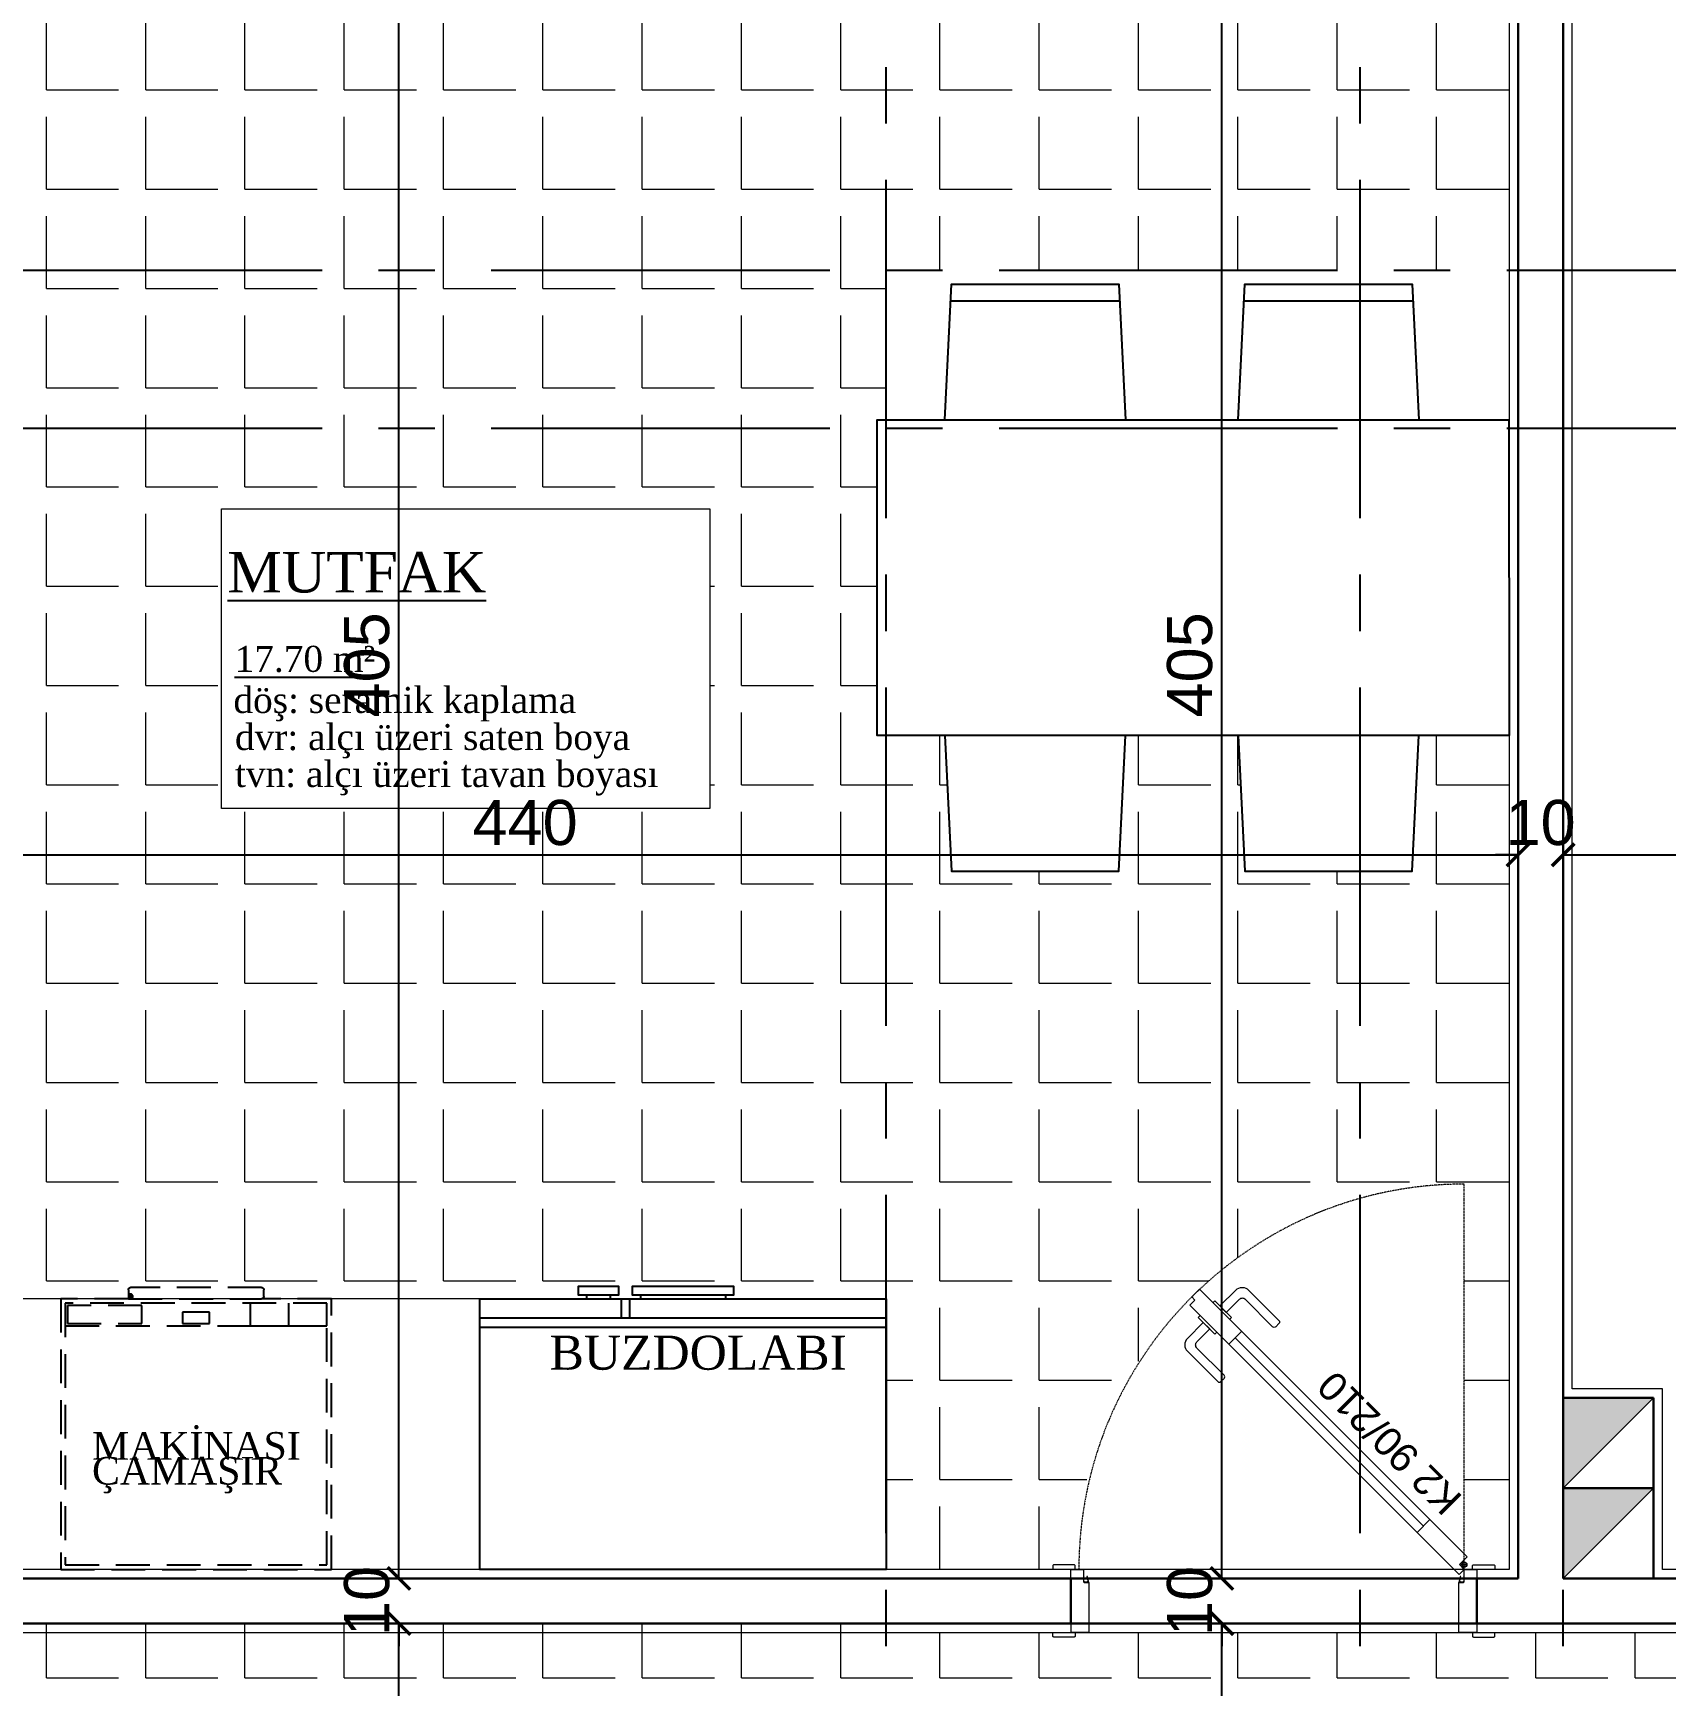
# Model space of a CAD drawing. Header units: millimetres. Extents: x 2778 to 13672, y 1832 to 5175.
# Drawn here: x 3812.6 to 4174.3, y 4131.4 to 4497.8 of the extents above; entities that cross this region are included whole.
import ezdxf

# ---------------------------------------------------------------- set-up
doc = ezdxf.new("R2010")
doc.units = ezdxf.units.MM
for name, pattern in [('CENTER2', [112.5, 75, -12.5, 12.5, -12.5]), ('DASHDOT2', [12.7, 6.35, -3.175, 0, -3.175]), ('DOTX2', [0.5, 0, -0.5]), ('HIDDENX2', [0.75, 0.5, -0.25])]:
    doc.linetypes.add(name, pattern=pattern)
for name, color, linetype in [('697D_L00F00_21.65 KOTU_1+1 B$0$4+1$0$7-DCR-FRN', 8, 'Continuous'), ('7-DCR-FRN', 8, 'Continuous'), ('@A_HH', 1, 'Continuous'), ('Yazi', 7, 'Continuous')]:
    doc.layers.add(name, color=color, linetype=linetype)
for name, color, linetype, lineweight in [('aks', 251, 'DASHDOT2', 35), ('duvar', 232, 'Continuous', 30), ('ince', 37, 'Continuous', 0), ('iz', 1, 'DOTX2', 20), ('kapı', 3, 'Continuous', 18), ('sıva iç', 21, 'Continuous', 0), ('tarama', 251, 'Continuous', 0), ('TEFRİŞ', 251, 'Continuous', 25), ('yazı', 11, 'Continuous', 20), ('z - tarama', 251, 'Continuous', 18), ('ölçü dış', 192, 'Continuous', 20), ('ÖLÇÜ İÇ', 7, 'Continuous', 9)]:
    doc.layers.add(name, color=color, linetype=linetype, lineweight=lineweight)
doc.styles.get("Standard").update_dxf_attribs({"font": 'arial.ttf'})
doc.styles.add('STYLE3', font='times.ttf', dxfattribs={"height": 12})
doc.styles.add('Times roman', font='times.ttf')
doc.dimstyles.new('zulay iç ölçü', dxfattribs={"dimtxt": 10, "dimasz": 5, "dimexe": 0.18, "dimexo": 0, "dimgap": 2, "dimtad": 3, "dimdec": 0, "dimzin": 0, "dimdsep": 46, "dimtxsty": 'Standard', "dimblk": 'ARCHTICK', "dimcen": 0.09, "dimse1": 1, "dimse2": 1, "dimadec": 0, "dimazin": 0, "dimtfac": 1, "dimtdec": 0, "dimtix": 1, "dimtofl": 0, "dimtmove": 0, "dimatfit": 3, "dimldrblk": 'ARCHTICK', "dimfxl": 1, "dimtolj": 1, "dimtzin": 0, "dimarcsym": 0})
pattern_1 = [(0, (-1057024.51, 409725.164), (0, 22), [16, -6]), (90, (-1057024.51, 409725.164), (-22, 1e-15), [16, -6])]

# ---------------------------------------------------------------- blocks, each defined once
blk = doc.blocks.new('sadsfsfsf')
at = {"layer": 'ince'}
for p, q in [((0.7, 0), (-0.7, 0)), ((0, 0.7), (0, -0.7))]:
    blk.add_line(p, q, dxfattribs=at)
for radius in [0.6, 0.45]:
    blk.add_circle((0, 0), radius, dxfattribs=at)
blk = doc.blocks.new('eddeded')
at = {"layer": 'duvar'}
for p, q in [((-48.21, 54.38), (-38.21, 54.38)), ((-48.21, -35.62), (-38.21, -35.62))]:
    blk.add_line(p, q, dxfattribs=at)
at = {"layer": 'ince'}
blk.add_line((-26.6, -23.78), (15.13, 17.96), dxfattribs=at)
for points in [[(-50.21, 53.38), (-50.96, 53.38, -0.414214), (-51.21, 53.63), (-51.21, 58.13, -0.414214), (-50.96, 58.38), (-50.21, 58.38)], [(-36.21, 53.38), (-35.46, 53.38, 0.414214), (-35.21, 53.63), (-35.21, 58.13, 0.414214), (-35.46, 58.38), (-36.21, 58.38)], [(-50.21, -34.62), (-50.96, -34.62, 0.414214), (-51.21, -34.87), (-51.21, -39.37, 0.414214), (-50.96, -39.62), (-50.21, -39.62)], [(-36.21, -34.62), (-35.46, -34.62, -0.414214), (-35.21, -34.87), (-35.21, -39.37, -0.414214), (-35.46, -39.62), (-36.21, -39.62)]]:
    blk.add_lwpolyline(points, format="xyb", dxfattribs=at)
for points in [[(-39.11, 51.33), (-39.11, 50.38), (-37.81, 50.68), (-37.81, 50.81, -0.112206), (-37.91, 50.76), (-38.72, 50.57, -0.482314), (-39.02, 50.82), (-39.02, 51.24, -0.414214), (-38.77, 51.49), (-37.97, 51.49, -0.170049), (-37.81, 51.43), (-37.81, 51.58), (-38.86, 51.58, 0.414214)], [(17.08, 23.59), (18.49, 25), (14.96, 28.54, 0.414214), (12.13, 28.54), (5.41, 21.82, 0.414214), (5.41, 21.11), (6.12, 20.4, 0.414214), (6.83, 20.4), (12.84, 26.41, -0.414214), (14.25, 26.41)], [(20.76, 19.91), (22.17, 21.32), (25.71, 17.79, -0.414214), (25.71, 14.96), (18.99, 8.24, -0.414214), (18.28, 8.24), (17.58, 8.95, -0.414214), (17.58, 9.66), (23.59, 15.67, 0.414214), (23.59, 17.08)], [(-39.11, -31.62), (-39.11, -32.57, 0.414214), (-38.86, -32.82), (-37.81, -32.82), (-37.81, -32.67, -0.170049), (-37.97, -32.73), (-38.77, -32.73, -0.414214), (-39.02, -32.48), (-39.02, -32.06, -0.482314), (-38.72, -31.81), (-37.91, -32, -0.112206), (-37.81, -32.05), (-37.81, -31.92)]]:
    blk.add_lwpolyline(points, format="xyb", close=True, dxfattribs=at)
for points in [[(20.04, 25.7), (19.62, 26.12), (15.96, 22.47), (16.38, 22.04)], [(22.87, 22.87), (23.29, 22.44), (19.64, 18.79), (19.21, 19.21)]]:
    blk.add_lwpolyline(points, dxfattribs=at)
at = {"layer": 'iz', "ltscale": 0.1}
for p, q in [((-48.21, -35.62), (-48.21, 54.38)), ((-38.21, -35.62), (-38.21, 54.38)), ((-36.21, -32.82), (49.19, -32.82))]:
    blk.add_line(p, q, dxfattribs=at)
blk.add_arc((-36.22, -32.83), 85.41, 0.0042, 89.9958, dxfattribs=at)
at = {"layer": 'kapı'}
for p, q in [((13.72, 19.37), (16.54, 16.54)), ((-28.02, -22.36), (-25.19, -25.19))]:
    blk.add_line(p, q, dxfattribs=at)
for points in [[(-36.21, 54.38), (-36.21, 51.58), (-38.86, 51.58, 0.414214), (-39.11, 51.33), (-39.11, 50.38), (-50.21, 50.38), (-50.21, 54.38)], [(-50.21, -35.62), (-50.21, -31.62), (-39.11, -31.62), (-39.11, -32.57, 0.414214), (-38.86, -32.82), (-36.21, -32.82), (-36.21, -35.62), (-36.21, -35.62)]]:
    blk.add_lwpolyline(points, format="xyb", dxfattribs=at)
blk.add_lwpolyline([(-36.21, -32.82), (-35.15, -31.76), (-33.46, -33.46), (25.87, 25.87), (24.17, 27.57), (23.47, 26.86), (22.33, 27.99), (-37.35, -31.69), (-36.21, -32.82)], dxfattribs=at)
at = {"layer": 'sıva iç'}
for p, q in [((-48.21, 54.38), (-50.21, 54.38)), ((-38.21, 54.38), (-36.21, 54.38)), ((-48.21, -35.62), (-50.21, -35.62)), ((-36.21, -35.62), (-38.21, -35.62))]:
    blk.add_line(p, q, dxfattribs=at)
at = {"layer": 'ölçü dış'}
blk.add_line((-38.21, -35.62), (-48.21, -35.62), dxfattribs=at)
at = {"layer": 'ince', "rotation": 90}
blk.add_blockref('sadsfsfsf', (-35.15, -32.82), dxfattribs=at)
at = {"layer": 'yazı'}
blk.add_text('K2 90/210', height=6.328, rotation=45, dxfattribs=at).set_placement((-20.24, -32.71))
blk = doc.blocks.new('DGFDGFDG')
at = {"layer": 'tarama'}
h = blk.add_hatch(color=256, dxfattribs=at)
h.dxf.hatch_style = 1
h.paths.add_polyline_path([(650023.04, -115859.89), (650043.04, -115879.89), (650043.04, -115859.89)])
h = blk.add_hatch(color=256, dxfattribs=at)
h.dxf.hatch_style = 1
h.paths.add_polyline_path([(650043.04, -115859.89), (650063.04, -115879.89), (650063.04, -115859.89)])
at = {"layer": '@A_HH', "linetype": 'Continuous', "lineweight": 0}
for p, q in [((650043.04, -115879.89), (650043.04, -115859.89)), ((650043.04, -115879.89), (650043.04, -115859.89)), ((650063.04, -115879.89), (650063.04, -115859.89)), ((650063.04, -115879.89), (650063.04, -115859.89))]:
    blk.add_line(p, q, dxfattribs=at)
at = {"layer": 'duvar'}
for p, q in [((650043.04, -115859.89), (650023.04, -115859.89)), ((650043.04, -115859.89), (650023.04, -115859.89)), ((650043.04, -115859.89), (650023.04, -115859.89)), ((650023.04, -115859.89), (650043.04, -115859.89)), ((650043.04, -115859.89), (650023.04, -115859.89)), ((650043.04, -115859.89), (650023.04, -115859.89)), ((650023.04, -115859.89), (650043.04, -115859.89)), ((650063.04, -115859.89), (650043.04, -115859.89)), ((650063.04, -115859.89), (650043.04, -115859.89)), ((650063.04, -115859.89), (650043.04, -115859.89)), ((650043.04, -115859.89), (650063.04, -115859.89)), ((650063.04, -115859.89), (650043.04, -115859.89)), ((650063.04, -115859.89), (650043.04, -115859.89)), ((650043.04, -115859.89), (650063.04, -115859.89)), ((650043.04, -115859.89), (650043.04, -115879.89)), ((650043.04, -115859.89), (650043.04, -115879.89)), ((650043.04, -115859.89), (650043.04, -115879.89)), ((650043.04, -115879.89), (650043.04, -115859.89)), ((650043.04, -115859.89), (650043.04, -115879.89)), ((650043.04, -115879.89), (650043.04, -115859.89)), ((650043.04, -115879.89), (650043.04, -115859.89)), ((650063.04, -115859.89), (650063.04, -115879.89)), ((650063.04, -115859.89), (650063.04, -115879.89)), ((650063.04, -115859.89), (650063.04, -115879.89)), ((650063.04, -115879.89), (650063.04, -115859.89)), ((650063.04, -115859.89), (650063.04, -115879.89)), ((650063.04, -115879.89), (650063.04, -115859.89)), ((650063.04, -115879.89), (650063.04, -115859.89)), ((650043.04, -115864.89), (650043.04, -115869.89)), ((650063.04, -115864.89), (650063.04, -115869.89)), ((650023.04, -115879.89), (650043.04, -115879.89)), ((650043.04, -115879.89), (650023.04, -115879.89)), ((650023.04, -115879.89), (650043.04, -115879.89)), ((650023.04, -115879.89), (650043.04, -115879.89)), ((650023.04, -115879.89), (650043.04, -115879.89)), ((650023.04, -115879.89), (650043.04, -115879.89)), ((650023.04, -115879.89), (650043.04, -115879.89)), ((650043.04, -115879.89), (650023.04, -115879.89)), ((650043.04, -115879.89), (650023.04, -115879.89)), ((650043.04, -115879.89), (650023.04, -115879.89)), ((650023.04, -115879.89), (650043.04, -115879.89)), ((650043.04, -115879.89), (650023.04, -115879.89)), ((650043.04, -115879.89), (650023.04, -115879.89)), ((650023.04, -115879.89), (650043.04, -115879.89)), ((650043.04, -115879.89), (650063.04, -115879.89)), ((650063.04, -115879.89), (650043.04, -115879.89)), ((650043.04, -115879.89), (650063.04, -115879.89)), ((650043.04, -115879.89), (650063.04, -115879.89)), ((650043.04, -115879.89), (650063.04, -115879.89)), ((650043.04, -115879.89), (650063.04, -115879.89)), ((650043.04, -115879.89), (650063.04, -115879.89)), ((650063.04, -115879.89), (650043.04, -115879.89)), ((650063.04, -115879.89), (650043.04, -115879.89)), ((650063.04, -115879.89), (650043.04, -115879.89)), ((650043.04, -115879.89), (650063.04, -115879.89)), ((650063.04, -115879.89), (650043.04, -115879.89)), ((650063.04, -115879.89), (650043.04, -115879.89)), ((650043.04, -115879.89), (650063.04, -115879.89))]:
    blk.add_line(p, q, dxfattribs=at)
at = {"layer": 'duvar', "color": 7}
for p, q in [((650043.04, -115859.89), (650023.04, -115859.89)), ((650023.04, -115859.89), (650023.04, -115879.89)), ((650063.04, -115859.89), (650043.04, -115859.89)), ((650043.04, -115859.89), (650043.04, -115879.89)), ((650043.04, -115859.89), (650043.04, -115879.89)), ((650063.04, -115859.89), (650063.04, -115879.89)), ((650043.04, -115879.89), (650023.04, -115879.89)), ((650043.04, -115879.89), (650023.04, -115879.89)), ((650041.04, -115879.89), (650043.04, -115879.89)), ((650063.04, -115879.89), (650043.04, -115879.89)), ((650063.04, -115879.89), (650043.04, -115879.89)), ((650061.04, -115879.89), (650063.04, -115879.89))]:
    blk.add_line(p, q, dxfattribs=at)
at = {"layer": 'duvar'}
for points in [[(650023.04, -115859.89), (650043.04, -115859.89)], [(650043.04, -115859.89), (650063.04, -115859.89)], [(650043.04, -115879.89), (650043.04, -115859.89)], [(650063.04, -115879.89), (650063.04, -115859.89)], [(650023.04, -115879.89), (650043.04, -115879.89)], [(650043.04, -115879.89), (650063.04, -115879.89)]]:
    blk.add_lwpolyline(points, dxfattribs=at)
at = {"layer": 'ince'}
for p, q in [((650043.04, -115879.89), (650023.04, -115859.89)), ((650063.04, -115879.89), (650043.04, -115859.89))]:
    blk.add_line(p, q, dxfattribs=at)
at = {"layer": 'sıva iç'}
for p, q in [((650041.04, -115879.85), (650041.04, -115879.89)), ((650061.04, -115879.85), (650061.04, -115879.89))]:
    blk.add_line(p, q, dxfattribs=at)
blk = doc.blocks.new('*U32')
at = {"layer": '7-DCR-FRN'}
for p, q in [((4.21, 0), (4.21, 90)), ((6.33, 0), (6.33, 90)), ((0, 54.44), (-0.9, 54.44)), ((0, 54.44), (-0.9, 54.44)), ((-0.9, 35.54), (0, 35.54)), ((-0.9, 35.54), (0, 35.54)), ((0, 31.25), (4.21, 31.25)), ((0, 28.93), (-0.9, 28.93)), ((0, 28.93), (-0.9, 28.93)), ((-0.9, 23.6), (0, 23.6)), ((-0.9, 23.6), (0, 23.6))]:
    blk.add_line(p, q, dxfattribs=at)
for points in [[(0, 90), (60, 90), (60, 0), (0, 0)], [(-2.7, 56.28), (-2.7, 33.69), (-0.9, 33.69), (-0.9, 56.28)], [(-2.7, 21.76), (-0.9, 21.76), (-0.9, 30.77), (-2.7, 30.77)]]:
    blk.add_lwpolyline(points, close=True, dxfattribs=at)
for points in [[(0, 54.44), (0, 90), (60, 90), (60, 0), (0, 0), (0, 23.6)], [(-0.9, 54.44), (-0.9, 56.28), (-2.7, 56.28), (-2.7, 33.69), (-0.9, 33.69), (-0.9, 35.54)], [(0, 28.93), (0, 35.54)], [(4.21, 33.21), (0, 33.21), (0, 33.69)], [(-0.9, 28.93), (-0.9, 30.77), (-2.7, 30.77), (-2.7, 21.76), (-0.9, 21.76), (-0.9, 23.6)]]:
    blk.add_lwpolyline(points, dxfattribs=at)
blk = doc.blocks.new('*U28')
at = {"layer": '697D_L00F00_21.65 KOTU_1+1 B$0$4+1$0$7-DCR-FRN', "linetype": 'Continuous'}
for p, q in [((-0.8147, 0.614), (-1.1853, 0.614)), ((-0.1647, 0.614), (-0.5353, 0.614)), ((-0.8147, -0.614), (-1.1853, -0.614)), ((-0.1647, -0.614), (-0.5353, -0.614))]:
    blk.add_line(p, q, dxfattribs=at)
for points in [[(-0.8, 0.35), (-0.8147, 0.6507), (-1.1853, 0.6507), (-1.2, 0.35)], [(-0.15, 0.35), (-0.1647, 0.6507), (-0.5353, 0.6507), (-0.55, 0.35)], [(-0.8, -0.35), (-0.8147, -0.6507), (-1.1853, -0.6507), (-1.2, -0.35)], [(-0.15, -0.35), (-0.1647, -0.6507), (-0.5353, -0.6507), (-0.55, -0.35)]]:
    blk.add_lwpolyline(points, dxfattribs=at)
blk.add_lwpolyline([(-1.4, -0.35), (0, -0.35), (0, 0.35), (-1.4, 0.35)], close=True, dxfattribs=at)
blk = doc.blocks.new('*U38')
at = {"layer": '7-DCR-FRN', "linetype": 'HIDDENX2', "ltscale": 15}
for points in [[(15.5, 0, -0.414214), (15, 0.5), (15, 2, -0.414214), (15.5, 2.5), (44.5, 2.5, -0.414214), (45, 2), (45, 0), (60, 0), (60, -60), (0, -60), (0, 0)], [(45, 0), (15.5, 0, -0.414214), (15, 0.5), (15, 2, -0.414214), (15.5, 2.5), (44.5, 2.5, -0.414214), (45, 2)]]:
    blk.add_lwpolyline(points, format="xyb", close=True, dxfattribs=at)
for points in [[(1, -1), (59, -1), (59, -59), (1, -59)], [(1, -1), (59, -1), (59, -6), (1, -6)], [(1, -1), (18, -1), (18, -6), (1, -6)], [(27, -3), (33, -3), (33, -5.5), (27, -5.5)], [(42, -1.5), (58.5, -1.5), (58.5, -5.5), (42, -5.5)]]:
    blk.add_lwpolyline(points, close=True, dxfattribs=at)
blk.add_lwpolyline([(9.5, -1), (9.5, -6)], dxfattribs=at)
for radius in [0.5, 0.25]:
    blk.add_circle((44.5, 0.5), radius, dxfattribs=at)
blk = doc.blocks.new('_ArchTick')
at = {"color": 0, "linetype": 'ByBlock', "const_width": 0.15}
blk.add_lwpolyline([(-0.5, -0.5), (0.5, 0.5)], dxfattribs=at)
blk = doc.blocks.new('*D2013')
at = {"layer": 'Defpoints', "color": 0, "transparency": 16777216}
for p in [(4075.97, 4145.23), (4075.97, 4145.23), (4075.97, 4015.23)]:
    blk.add_point(p, dxfattribs=at)
at = {"layer": 'ÖLÇÜ İÇ', "color": 0, "lineweight": -2, "transparency": 16777216}
blk.add_line((4075.97, 4015.23), (4075.97, 4145.23), dxfattribs=at)
at = {"layer": 'ÖLÇÜ İÇ', "color": 0, "lineweight": -2, "transparency": 16777216, "xscale": 5, "yscale": 5, "zscale": 5}
for p, rotation in [((4075.97, 4145.23), 90), ((4075.97, 4015.23), 270)]:
    blk.add_blockref('_ArchTick', p, dxfattribs=dict(at, rotation=rotation))
at = {"layer": 'ÖLÇÜ İÇ', "color": 0, "transparency": 16777216, "insert": (4068.86, 4080.23), "char_height": 10, "attachment_point": 5, "rotation": 90}
blk.add_mtext('\\A1;130', dxfattribs=at)
blk = doc.blocks.new('*D2014')
at = {"layer": 'Defpoints', "color": 0, "transparency": 16777216}
for p in [(4075.97, 4155.23), (4075.97, 4155.23), (4075.97, 4145.23)]:
    blk.add_point(p, dxfattribs=at)
at = {"layer": 'ÖLÇÜ İÇ', "color": 0, "lineweight": -2, "transparency": 16777216}
for p, q in [((4075.97, 4155.23), (4075.97, 4160.23)), ((4075.97, 4145.23), (4075.97, 4140.23))]:
    blk.add_line(p, q, dxfattribs=at)
at = {"layer": 'ÖLÇÜ İÇ', "color": 0, "lineweight": -2, "transparency": 16777216, "xscale": 5, "yscale": 5, "zscale": 5}
for p, rotation in [((4075.97, 4155.23), 270), ((4075.97, 4145.23), 90)]:
    blk.add_blockref('_ArchTick', p, dxfattribs=dict(at, rotation=rotation))
at = {"layer": 'ÖLÇÜ İÇ', "color": 0, "transparency": 16777216, "insert": (4068.87, 4150.23), "char_height": 10, "attachment_point": 5, "rotation": 90}
blk.add_mtext('\\A1;10', dxfattribs=at)
blk = doc.blocks.new('*D2015')
at = {"layer": 'Defpoints', "color": 0, "transparency": 16777216}
for p in [(4075.97, 4560.23), (4075.97, 4560.23), (4075.97, 4155.23)]:
    blk.add_point(p, dxfattribs=at)
at = {"layer": 'ÖLÇÜ İÇ', "color": 0, "lineweight": -2, "transparency": 16777216}
blk.add_line((4075.97, 4155.23), (4075.97, 4560.23), dxfattribs=at)
at = {"layer": 'ÖLÇÜ İÇ', "color": 0, "lineweight": -2, "transparency": 16777216, "xscale": 5, "yscale": 5, "zscale": 5}
for p, rotation in [((4075.97, 4560.23), 90), ((4075.97, 4155.23), 270)]:
    blk.add_blockref('_ArchTick', p, dxfattribs=dict(at, rotation=rotation))
at = {"layer": 'ÖLÇÜ İÇ', "color": 0, "transparency": 16777216, "insert": (4068.87, 4357.73), "char_height": 10, "attachment_point": 5, "rotation": 90}
blk.add_mtext('\\A1;405', dxfattribs=at)
blk = doc.blocks.new('*D2024')
at = {"layer": 'Defpoints', "color": 0, "transparency": 16777216}
for p in [(3893.63, 4145.23), (3893.63, 4145.23), (3893.63, 4015.23)]:
    blk.add_point(p, dxfattribs=at)
at = {"layer": 'ÖLÇÜ İÇ', "color": 0, "lineweight": -2, "transparency": 16777216}
blk.add_line((3893.63, 4015.23), (3893.63, 4145.23), dxfattribs=at)
at = {"layer": 'ÖLÇÜ İÇ', "color": 0, "lineweight": -2, "transparency": 16777216, "xscale": 5, "yscale": 5, "zscale": 5}
for p, rotation in [((3893.63, 4145.23), 90), ((3893.63, 4015.23), 270)]:
    blk.add_blockref('_ArchTick', p, dxfattribs=dict(at, rotation=rotation))
at = {"layer": 'ÖLÇÜ İÇ', "color": 0, "transparency": 16777216, "insert": (3886.52, 4080.23), "char_height": 10, "attachment_point": 5, "rotation": 90}
blk.add_mtext('\\A1;130', dxfattribs=at)
blk = doc.blocks.new('*D2025')
at = {"layer": 'Defpoints', "color": 0, "transparency": 16777216}
for p in [(3893.63, 4155.23), (3893.63, 4155.23), (3893.63, 4145.23)]:
    blk.add_point(p, dxfattribs=at)
at = {"layer": 'ÖLÇÜ İÇ', "color": 0, "lineweight": -2, "transparency": 16777216}
for p, q in [((3893.63, 4155.23), (3893.63, 4160.23)), ((3893.63, 4145.23), (3893.63, 4140.23))]:
    blk.add_line(p, q, dxfattribs=at)
at = {"layer": 'ÖLÇÜ İÇ', "color": 0, "lineweight": -2, "transparency": 16777216, "xscale": 5, "yscale": 5, "zscale": 5}
for p, rotation in [((3893.63, 4155.23), 270), ((3893.63, 4145.23), 90)]:
    blk.add_blockref('_ArchTick', p, dxfattribs=dict(at, rotation=rotation))
at = {"layer": 'ÖLÇÜ İÇ', "color": 0, "transparency": 16777216, "insert": (3886.53, 4150.23), "char_height": 10, "attachment_point": 5, "rotation": 90}
blk.add_mtext('\\A1;10', dxfattribs=at)
blk = doc.blocks.new('*D2026')
at = {"layer": 'Defpoints', "color": 0, "transparency": 16777216}
for p in [(3893.63, 4560.23), (3893.63, 4560.23), (3893.63, 4155.23)]:
    blk.add_point(p, dxfattribs=at)
at = {"layer": 'ÖLÇÜ İÇ', "color": 0, "lineweight": -2, "transparency": 16777216}
blk.add_line((3893.63, 4155.23), (3893.63, 4560.23), dxfattribs=at)
at = {"layer": 'ÖLÇÜ İÇ', "color": 0, "lineweight": -2, "transparency": 16777216, "xscale": 5, "yscale": 5, "zscale": 5}
for p, rotation in [((3893.63, 4560.23), 90), ((3893.63, 4155.23), 270)]:
    blk.add_blockref('_ArchTick', p, dxfattribs=dict(at, rotation=rotation))
at = {"layer": 'ÖLÇÜ İÇ', "color": 0, "transparency": 16777216, "insert": (3886.53, 4357.73), "char_height": 10, "attachment_point": 5, "rotation": 90}
blk.add_mtext('\\A1;405', dxfattribs=at)
blk = doc.blocks.new('*D2092')
at = {"layer": 'Defpoints', "color": 0, "transparency": 16777216}
for p in [(3701.58, 4315.62), (4141.58, 4315.62), (4141.58, 4315.62)]:
    blk.add_point(p, dxfattribs=at)
at = {"layer": 'ÖLÇÜ İÇ', "color": 0, "lineweight": -2, "transparency": 16777216}
blk.add_line((3701.58, 4315.62), (4141.58, 4315.62), dxfattribs=at)
at = {"layer": 'ÖLÇÜ İÇ', "color": 0, "lineweight": -2, "transparency": 16777216, "xscale": 5, "yscale": 5, "zscale": 5, "rotation": 180}
blk.add_blockref('_ArchTick', (3701.58, 4315.62), dxfattribs=at)
at = {"layer": 'ÖLÇÜ İÇ', "color": 0, "lineweight": -2, "transparency": 16777216, "xscale": 5, "yscale": 5, "zscale": 5}
blk.add_blockref('_ArchTick', (4141.58, 4315.62), dxfattribs=at)
at = {"layer": 'ÖLÇÜ İÇ', "color": 0, "transparency": 16777216, "insert": (3921.58, 4322.73), "char_height": 10, "attachment_point": 5}
blk.add_mtext('\\A1;440', dxfattribs=at)
blk = doc.blocks.new('*D2093')
at = {"layer": 'Defpoints', "color": 0, "transparency": 16777216}
for p in [(4141.58, 4315.62), (4151.58, 4315.62), (4151.58, 4315.62)]:
    blk.add_point(p, dxfattribs=at)
at = {"layer": 'ÖLÇÜ İÇ', "color": 0, "lineweight": -2, "transparency": 16777216}
for p, q in [((4141.58, 4315.62), (4136.58, 4315.62)), ((4151.58, 4315.62), (4156.58, 4315.62))]:
    blk.add_line(p, q, dxfattribs=at)
at = {"layer": 'ÖLÇÜ İÇ', "color": 0, "lineweight": -2, "transparency": 16777216, "xscale": 5, "yscale": 5, "zscale": 5}
blk.add_blockref('_ArchTick', (4141.58, 4315.62), dxfattribs=at)
at = {"layer": 'ÖLÇÜ İÇ', "color": 0, "lineweight": -2, "transparency": 16777216, "xscale": 5, "yscale": 5, "zscale": 5, "rotation": 180}
blk.add_blockref('_ArchTick', (4151.58, 4315.62), dxfattribs=at)
at = {"layer": 'ÖLÇÜ İÇ', "color": 0, "transparency": 16777216, "insert": (4146.58, 4322.73), "char_height": 10, "attachment_point": 5}
blk.add_mtext('\\A1;10', dxfattribs=at)
blk = doc.blocks.new('*D2094')
at = {"layer": 'Defpoints', "color": 0, "transparency": 16777216}
for p in [(4151.58, 4315.62), (4591.58, 4315.62), (4591.58, 4315.62)]:
    blk.add_point(p, dxfattribs=at)
at = {"layer": 'ÖLÇÜ İÇ', "color": 0, "lineweight": -2, "transparency": 16777216}
blk.add_line((4151.58, 4315.62), (4591.58, 4315.62), dxfattribs=at)
at = {"layer": 'ÖLÇÜ İÇ', "color": 0, "lineweight": -2, "transparency": 16777216, "xscale": 5, "yscale": 5, "zscale": 5, "rotation": 180}
blk.add_blockref('_ArchTick', (4151.58, 4315.62), dxfattribs=at)
at = {"layer": 'ÖLÇÜ İÇ', "color": 0, "lineweight": -2, "transparency": 16777216, "xscale": 5, "yscale": 5, "zscale": 5}
blk.add_blockref('_ArchTick', (4591.58, 4315.62), dxfattribs=at)
at = {"layer": 'ÖLÇÜ İÇ', "color": 0, "transparency": 16777216, "insert": (4371.58, 4322.73), "char_height": 10, "attachment_point": 5}
blk.add_mtext('\\A1;440', dxfattribs=at)

msp = doc.modelspace()

# ---------------------------------------------------------------- hatches: boundary and pattern name
at = {"layer": 'z - tarama'}
h = msp.add_hatch(dxfattribs=at)
h.set_pattern_fill('ANGLE', color=252, scale=80, style=0)
h.set_pattern_definition(pattern_1)
h.paths.add_polyline_path([(4001.58, 4540.23), (3763.58, 4540.23), (3763.58, 4558.23), (4001.58, 4558.23)])
h.paths.add_polyline_path([(4001.58, 4445.23), (3763.58, 4445.23), (3763.58, 4451.84), (3765.49, 4451.84, 0.414214), (3765.99, 4452.34), (3765.99, 4481.34, 0.414214), (3765.49, 4481.84), (3763.58, 4481.84), (3763.58, 4528.23), (3763.58, 4528.23), (3763.58, 4540.23), (4001.58, 4540.23)])
h.paths.add_polyline_path([(4106.58, 4445.23), (4001.58, 4445.23), (4001.58, 4540.23), (4106.58, 4540.23)])
h.paths.add_polyline_path([(4139.58, 4445.23), (4106.58, 4445.23), (4106.58, 4540.23), (4124.58, 4540.23), (4124.58, 4538.23), (4139.58, 4538.23)])
h.paths.add_polyline_path([(4106.58, 4540.23), (4001.58, 4540.23), (4001.58, 4558.23), (4106.58, 4558.23)])
h.paths.add_polyline_path([(4001.58, 4412.05), (3999.58, 4412.05), (3999.58, 4410.23), (3763.58, 4410.23), (3763.58, 4445.23), (4001.58, 4445.23)])
h.paths.add_polyline_path([(4106.58, 4239.45, 0.121467), (4071, 4219.29), (4070.98, 4219.32), (4069.28, 4217.62, 0.197654), (4043.47, 4157.98, 0.416778), (4043.22, 4158.23), (4038.47, 4158.23), (4038.47, 4157.23), (4001.58, 4157.23), (4001.58, 4217.23), (4001.58, 4342.05), (4014.58, 4342.05), (4016.05, 4311.99), (4053.11, 4311.99), (4054.58, 4342.06), (4079.58, 4342.06), (4081.05, 4311.99), (4106.58, 4311.99)])
h.paths.add_polyline_path([(4139.58, 4157.23), (4136.47, 4157.23), (4136.47, 4158.23), (4131.47, 4158.23), (4131.47, 4157.23), (4129.67, 4157.23), (4129.67, 4157.7, 1), (4129.67, 4158.9), (4129.67, 4159.36), (4130.3, 4159.99), (4129.67, 4160.63), (4129.67, 4242.63, 0.068537), (4106.58, 4239.45), (4106.58, 4311.99), (4118.11, 4311.99), (4119.58, 4342.06), (4139.58, 4342.06)])
h.paths.add_polyline_path([(3999.58, 4342.05), (4001.58, 4342.05), (4001.58, 4217.23), (3966.02, 4217.23), (3966.02, 4218.13), (3967.86, 4218.13), (3967.86, 4219.93), (3945.27, 4219.93), (3945.27, 4218.13), (3947.12, 4218.13), (3947.12, 4217.23), (3940.51, 4217.23), (3940.51, 4218.13), (3942.35, 4218.13), (3942.35, 4219.93), (3933.34, 4219.93), (3933.34, 4218.13), (3935.18, 4218.13), (3935.18, 4217.23), (3863.18, 4217.23, 0.414214), (3863.68, 4217.73), (3863.68, 4219.23, 0.414214), (3863.18, 4219.73), (3834.18, 4219.73, 0.414214), (3833.68, 4219.23), (3833.68, 4217.23), (3818.68, 4217.23), (3803.58, 4217.23), (3803.58, 4237.23), (3763.58, 4237.23), (3763.58, 4267.86), (3764.96, 4267.86), (3764.96, 4256.43), (3768.58, 4256.43), (3768.58, 4305), (3764.96, 4305), (3764.96, 4293.57), (3763.58, 4293.57), (3763.58, 4410.23), (3999.58, 4410.23)])
h.paths.add_polyline_path([(3962.5, 4392.34), (3854.27, 4392.34), (3854.27, 4325.91), (3962.5, 4325.91)], flags=16)
h.paths.add_polyline_path([(3853.3, 4346.99), (3914.1, 4346.99), (3914.1, 4333.18), (3853.3, 4333.18)], flags=24)
h.paths.add_polyline_path([(3855.76, 4363.66), (3889.15, 4363.66), (3889.15, 4354.85), (3855.76, 4354.85)], flags=8)
h.paths.add_polyline_path([(3855.02, 4374.94), (3933.13, 4374.94), (3933.13, 4363.34), (3855.02, 4363.34)], flags=8)
h.paths.add_polyline_path([(3855.36, 4391.37), (3950.97, 4391.37), (3950.97, 4379.75), (3855.36, 4379.75)], flags=8)
h.paths.add_polyline_path([(3855.36, 4383.17), (3944.81, 4383.17), (3944.81, 4371.55), (3855.36, 4371.55)], flags=8)
h.paths.add_polyline_path([(3925.09, 4210.97), (3993.3, 4210.97), (3993.3, 4199.4), (3925.09, 4199.4)], flags=9)
at = {"layer": 'z - tarama', "true_color": 0xffffff}
h = msp.add_hatch(dxfattribs=at)
h.set_pattern_fill('ANGLE', scale=80, style=0)
h.set_pattern_definition(pattern_1)
h.paths.add_polyline_path([(3676.58, 4105.23), (3568.58, 4105.23), (3568.58, 4113.87), (3569.58, 4113.87), (3569.58, 4118.87), (3568.58, 4118.87), (3568.58, 4233.23), (3590.92, 4233.23), (3590.92, 4232.23), (3595.92, 4232.23), (3595.92, 4233.23), (3598.92, 4233.23), (3676.58, 4233.23)])
h.paths.add_polyline_path([(3676.58, 4060.23), (3568.58, 4060.23), (3568.58, 4105.23), (3676.58, 4105.23)])
h.paths.add_polyline_path([(3676.58, 4017.23), (3673.52, 4017.23), (3673.52, 4018.23), (3668.52, 4018.23), (3668.52, 4017.23), (3665.52, 4017.23), (3580.52, 4017.23), (3580.52, 4018.23), (3575.52, 4018.23), (3575.52, 4017.23), (3568.58, 4017.23), (3568.58, 4020.87), (3569.58, 4020.87), (3569.58, 4025.87), (3568.58, 4025.87), (3568.58, 4028.87), (3568.58, 4060.23), (3676.58, 4060.23)])
h.paths.add_polyline_path([(4001.58, 4017.23), (3964, 4017.23), (3964, 4018.23), (3959, 4018.23), (3959, 4017.23), (3956, 4017.23), (3871, 4017.23), (3871, 4018.23), (3866, 4018.23), (3866, 4017.23), (3676.58, 4017.23), (3676.58, 4060.23), (4001.58, 4060.23)])
h.paths.add_polyline_path([(4001.58, 4060.23), (3676.58, 4060.23), (3676.58, 4105.23), (4001.58, 4105.23)])
h.paths.add_polyline_path([(4001.58, 4105.23), (3676.58, 4105.23), (3676.58, 4235.23), (3691.58, 4235.23), (3691.58, 4145.23), (4001.58, 4145.23)])
h.paths.add_polyline_path([(3688.67, 4232.23), (3683.92, 4232.23), (3683.92, 4232.48, 0.414214), (3684.17, 4232.23), (3688.92, 4232.23), (3688.92, 4232.48, -0.414214)], flags=16)
h.paths.add_polyline_path([(4106.58, 4105.23), (4001.58, 4105.23), (4001.58, 4143.23), (4038.47, 4143.23), (4038.47, 4142.23), (4043.47, 4142.23), (4043.47, 4143.23), (4046.47, 4143.23), (4106.58, 4143.23)])
h.paths.add_polyline_path([(4106.58, 4060.23), (4001.58, 4060.23), (4001.58, 4105.23), (4106.58, 4105.23)])
h.paths.add_polyline_path([(4106.58, 4017.23), (4001.58, 4017.23), (4001.58, 4060.23), (4106.58, 4060.23)])
h.paths.add_polyline_path([(4151.58, 4017.23), (4106.58, 4017.23), (4106.58, 4060.23), (4151.58, 4060.23)])
h.paths.add_polyline_path([(4151.58, 4060.23), (4106.58, 4060.23), (4106.58, 4105.23), (4151.58, 4105.23)])
h.paths.add_polyline_path([(4151.58, 4105.23), (4106.58, 4105.23), (4106.58, 4143.23), (4131.47, 4143.23), (4131.47, 4142.23), (4136.47, 4142.23), (4136.47, 4143.23), (4151.58, 4143.23)])
h.paths.add_polyline_path([(4589.58, 4105.23), (4151.58, 4105.23), (4151.58, 4143.23), (4177.12, 4143.23), (4177.12, 4142.23), (4182.12, 4142.23), (4182.12, 4143.23), (4185.12, 4143.23), (4270.12, 4143.23), (4270.12, 4142.23), (4275.12, 4142.23), (4275.12, 4143.23), (4589.58, 4143.23)])
h.paths.add_polyline_path([(4440.72, 4060.23), (4151.58, 4060.23), (4151.58, 4105.23), (4589.58, 4105.23), (4589.58, 4062.23), (4584.58, 4062.23), (4584.58, 4060.23), (4550.48, 4060.23), (4550.48, 4099.49), (4440.72, 4099.49)])
h.paths.add_polyline_path([(4440.72, 4033.82), (4550.48, 4033.82), (4550.48, 4060.23), (4584.58, 4060.23), (4584.58, 4015.23), (4438.58, 4015.23), (4438.58, 4017.23), (4398.58, 4017.23), (4370.56, 4017.23), (4370.56, 4018.23), (4365.56, 4018.23), (4365.56, 4017.23), (4362.56, 4017.23), (4277.56, 4017.23), (4277.56, 4018.23), (4272.56, 4018.23), (4272.56, 4017.23), (4255.64, 4017.23), (4255.64, 4018.23), (4250.64, 4018.23), (4250.64, 4017.23), (4247.64, 4017.23), (4162.64, 4017.23), (4162.64, 4018.23), (4157.64, 4018.23), (4157.64, 4017.23), (4151.58, 4017.23), (4151.58, 4060.23), (4440.72, 4060.23)])
h.paths.add_polyline_path([(4584.58, 3955.23), (4438.58, 3955.23), (4438.58, 4015.23), (4584.58, 4015.23)])
h.paths.add_polyline_path([(4584.58, 3865.23), (4438.58, 3865.23), (4438.58, 3955.23), (4584.58, 3955.23)])
h.paths.add_polyline_path([(4584.58, 3850.23), (4438.58, 3850.23), (4438.58, 3865.23), (4584.58, 3865.23)])
h.paths.add_polyline_path([(4584.58, 3805.23), (4438.58, 3805.23), (4438.58, 3850.23), (4584.58, 3850.23)])
h.paths.add_polyline_path([(4589.58, 3667.23), (4438.58, 3667.23), (4438.58, 3805.23), (4584.58, 3805.23), (4584.58, 3803.23), (4589.58, 3803.23)])

# ---------------------------------------------------------------- linework, layer by layer
at = {"layer": 'aks', "color": 251, "linetype": 'CENTER2', "lineweight": -3}
for points in [[(4001.58, 2140.23), (4001.58, 5100.23)], [(4106.58, 2140.23), (4106.58, 5100.23)], [(4151.58, 2140.23), (4151.58, 5100.23)], [(2901.58, 4445.23), (8131.58, 4445.23)], [(2901.58, 4410.23), (8131.58, 4410.23)]]:
    msp.add_lwpolyline(points, dxfattribs=at)
at = {"layer": 'duvar', "lineweight": 30}
for p, q in [((4141.58, 4155.23), (4141.58, 4540.23)), ((4151.58, 4155.23), (4151.58, 4540.23)), ((4141.58, 4155.23), (3701.58, 4155.23)), ((4591.58, 4155.23), (4151.58, 4155.23)), ((4591.58, 4145.23), (3691.58, 4145.23))]:
    msp.add_line(p, q, dxfattribs=at)
at = {"layer": 'sıva iç'}
for points in [[(4153.58, 4798.23), (4589.58, 4798.23), (4589.58, 4692.23), (4584.58, 4692.23), (4584.58, 4533.23), (4589.58, 4533.23), (4589.58, 4157.23), (4173.58, 4157.23), (4173.58, 4197.23), (4153.58, 4197.23)], [(3703.58, 4558.23), (4124.58, 4558.23), (4124.58, 4538.23), (4139.58, 4538.23), (4139.58, 4157.23), (3743.58, 4157.23), (3743.58, 4177.23), (3703.58, 4177.23)], [(3568.58, 4233.23), (3689.58, 4233.23), (3689.58, 4143.23), (4589.58, 4143.23), (4589.58, 4062.23), (4584.58, 4062.23), (4584.58, 3803.23), (4589.58, 3803.23), (4589.58, 3667.23), (4398.58, 3667.23), (4398.58, 4017.23), (3568.58, 4017.23)]]:
    msp.add_lwpolyline(points, close=True, dxfattribs=at)
msp.add_lwpolyline([(4001.58, 4157.23), (4001.58, 4217.23), (3803.58, 4217.23), (3803.58, 4237.23), (3763.58, 4237.23), (3763.58, 4558.23)], dxfattribs=at)
at = {"layer": 'yazı'}
msp.add_lwpolyline([(3854.27, 4325.91), (3854.27, 4392.34), (3962.5, 4392.34), (3962.5, 4325.91)], close=True, dxfattribs=at)

# ---------------------------------------------------------------- block references
at = {"rotation": 270}
msp.add_blockref('*U32', (3911.58, 4217.23), dxfattribs=at)
at = {"layer": '697D_L00F00_21.65 KOTU_1+1 B$0$4+1$0$7-DCR-FRN', "extrusion": (-8.52209e-14, 1.68252e-13, -1), "xscale": 100.0000000000112, "yscale": 100.0000000000112, "zscale": -100.0000000000112, "rotation": 359.9967897811621}
msp.add_blockref('*U28', (-3999.58, 4377.05), dxfattribs=at)
at = {"layer": '7-DCR-FRN', "linetype": 'Continuous', "xscale": -1}
msp.add_blockref('*U38', (3878.68, 4217.23), dxfattribs=at)
at = {"layer": 'duvar', "lineweight": 30, "rotation": 90}
msp.add_blockref('eddeded', (4096.85, 4193.45), dxfattribs=at)
at = {"layer": 'sıva iç', "rotation": 90}
msp.add_blockref('DGFDGFDG', (-111708.31, -645867.81), dxfattribs=at)

# ---------------------------------------------------------------- texts
at = {"layer": 'TEFRİŞ', "style": 'STYLE3'}
msp.add_text('BUZDOLABI', height=7.544, dxfattribs=at).set_placement((3927.02, 4201.5))
at = {"layer": 'Yazi', "style": 'Times roman'}
for s, height, p in [('%%UMUTFAK', 8.996, (3855.6, 4373.78)), ('%%U17.70 m²', 5.7665, (3857.22, 4356.18)), ('MAKİNASI', 6.122, (3825.62, 4181.55)), ('ÇAMAŞIR', 6.122, (3825.62, 4176.05))]:
    msp.add_text(s, height=height, dxfattribs=at).set_placement(p)
at = {"layer": 'yazı', "style": 'Times roman'}
for s, p in [('döş: seramik kaplama', (3856.95, 4347.07)), ('dvr: alçı üzeri saten boya', (3857.29, 4338.86)), ('tvn: alçı üzeri tavan boyası', (3857.29, 4330.66))]:
    msp.add_text(s, height=5.7665, dxfattribs=at).set_placement(p)

# ---------------------------------------------------------------- dimensions: what is measured, and where the dimension line sits
at = {"layer": 'ÖLÇÜ İÇ'}
for base, p1, p2, picture, middle in [((3893.63, 4560.23), (3893.63, 4155.23), (3893.63, 4560.23), '*D2026', (3886.53, 4357.73)), ((4075.97, 4560.23), (4075.97, 4155.23), (4075.97, 4560.23), '*D2015', (4068.87, 4357.73)), ((3893.63, 4155.23), (3893.63, 4145.23), (3893.63, 4155.23), '*D2025', (3886.53, 4150.23)), ((4075.97, 4155.23), (4075.97, 4145.23), (4075.97, 4155.23), '*D2014', (4068.87, 4150.23)), ((3893.63, 4145.23), (3893.63, 4015.23), (3893.63, 4145.23), '*D2024', (3886.52, 4080.23)), ((4075.97, 4145.23), (4075.97, 4015.23), (4075.97, 4145.23), '*D2013', (4068.86, 4080.23))]:
    dim = msp.add_linear_dim(base=base, p1=p1, p2=p2, angle=270, dimstyle='zulay iç ölçü', override={"dimtmove": 1}, dxfattribs=at)
    dim.commit()
    dim.dimension.update_dxf_attribs({"geometry": picture, "text_midpoint": middle})
for base, p1, p2, picture, middle in [((4141.58, 4315.62), (3701.58, 4315.62), (4141.58, 4315.62), '*D2092', (3921.58, 4322.73)), ((4151.58, 4315.62), (4141.58, 4315.62), (4151.58, 4315.62), '*D2093', (4146.58, 4322.73)), ((4591.58, 4315.62), (4151.58, 4315.62), (4591.58, 4315.62), '*D2094', (4371.58, 4322.73))]:
    dim = msp.add_linear_dim(base=base, p1=p1, p2=p2, dimstyle='zulay iç ölçü', override={"dimtmove": 1}, dxfattribs=at)
    dim.commit()
    dim.dimension.update_dxf_attribs({"geometry": picture, "text_midpoint": middle})

doc.saveas('drawing.dxf')
